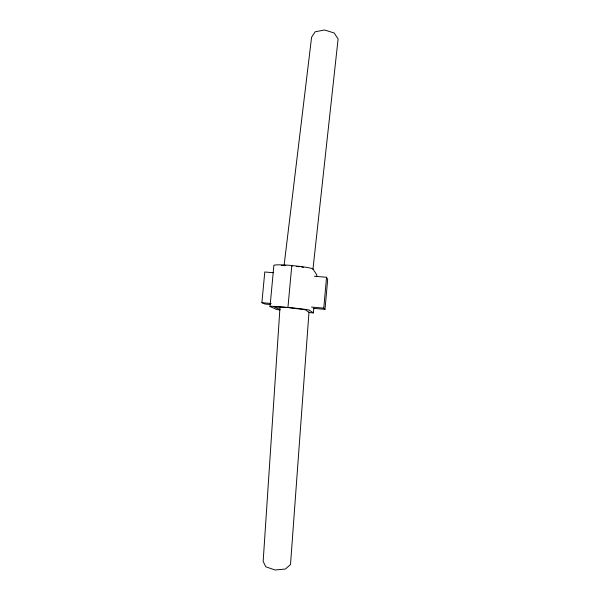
<?xml version="1.0" encoding="UTF-8"?>
<svg xmlns="http://www.w3.org/2000/svg" width="600" height="600" viewBox="0 0 600 600"><rect width="100%" height="100%" fill="white"/><g stroke="black" fill="none" stroke-linecap="round" stroke-linejoin="round"><path stroke-width="0.9" d="M280.035 306.705L263.16 561.457L265.868 566.827L275.138 570L285.42 569.025L290.513 564.525L308.985 312.09M326.543 277.275L327.69 279.442L325.005 309.353L323.767 308.138L326.543 277.275L314.407 276.24M280.005 309.855L276.975 309.585L270.03 306.548L273.847 265.665A19.763 1.665 5.3 0 1 287.752 265.17L291.803 265.485L287.933 307.493L305.228 309.772L309.577 312.577L313.38 312.915L313.8 308.28M316.657 276.765L316.822 274.913L313.058 269.1A19.763 1.657 5.3 0 0 295.905 265.972L291.795 265.59L292.14 265.98M270.42 304.53L265.028 304.05L261.892 302.67L264.78 271.995L273.112 272.707M312.945 269.37L338.108 38.88L334.125 32.977L324.562 30L315.188 31.777L311.595 37.193L284.048 265.868M281.303 265.41L285.825 265.485M261.892 302.67L271.163 303.495M311.49 307.058L323.767 308.138M313.222 308.31L325.005 309.353M287.933 307.493L292.05 307.875A19.815 0.728 5.3 0 1 309.33 310.14L313.38 312.915M296.685 266.438L299.168 266.737M301.65 267.045L303.428 267.353M279.93 309.54L274.11 306.915L288.293 307.575L283.875 307.043A19.815 0.735 5.3 0 0 270.03 306.548M291.803 265.485L292.14 265.868"/></g></svg>
